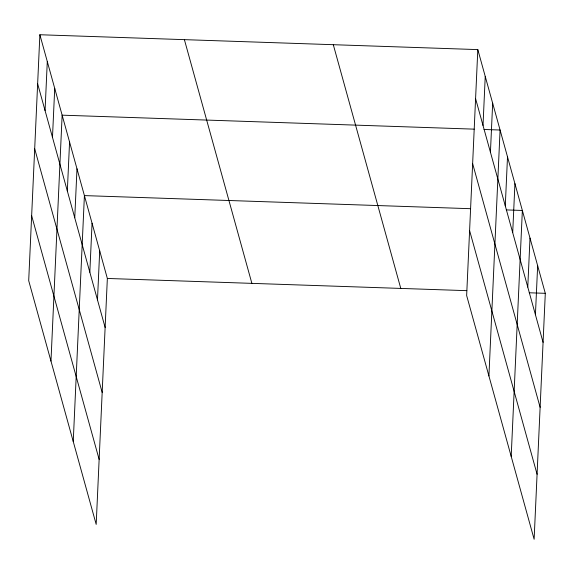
<?xml version="1.0" encoding="UTF-8"?>
<svg xmlns="http://www.w3.org/2000/svg" width="574" height="574" viewBox="0 0 574 574"><rect width="100%" height="100%" fill="white"/><g stroke="black" fill="none" stroke-linecap="round" stroke-linejoin="round"><path stroke-width="0.86" d="M39.871 34.741L28.7 280.679L96.188 524.399L107.352 278.462L39.871 34.741L477.812 49.601L545.3 293.321L534.129 539.259L466.648 295.538L477.812 49.601M45.066 110.574L47.29 61.547M52.485 137.387L54.717 88.36M50.971 361.103L62.136 115.166L474.21 129.15M67.337 191.006L69.562 141.979M74.756 217.811L76.988 168.785M73.242 441.535L84.407 195.598L470.615 208.699M89.831 272.248L92.055 223.221M97.48 299.865L99.704 250.838M483.014 125.433L485.238 76.407M490.433 152.246L492.664 103.22M488.919 375.963L500.083 130.025L484.026 129.48M505.285 205.865L507.509 156.838M512.704 232.671L514.928 183.644M511.19 456.395L522.354 210.457L506.297 209.912M527.779 287.108L530.003 238.081M535.427 314.731L537.651 265.705M107.352 278.462L466.791 290.659M529.242 292.776L545.3 293.321M475.588 98.628L543.076 342.348M472.639 163.604L540.12 407.332M469.597 230.554L537.085 474.282M333.293 44.693L400.781 288.421M184.39 39.642L251.878 283.369M37.64 83.768L105.128 327.489M34.691 148.745L102.179 392.473M31.649 215.695L99.137 459.422"/></g></svg>
